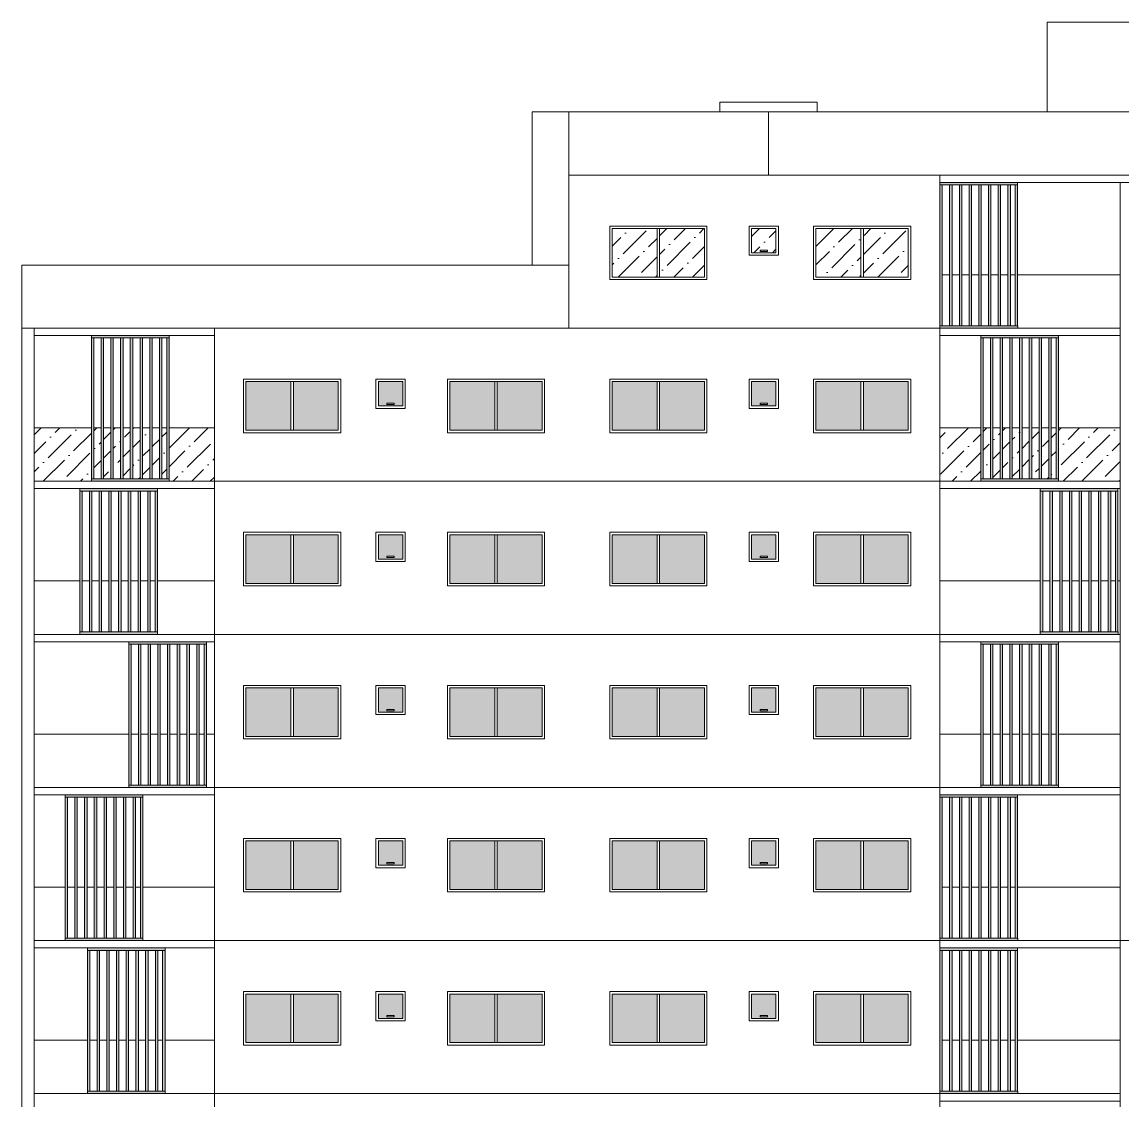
# Model space of a CAD drawing. Header units: millimetres. Extents: x 2878 to 6301, y 540 to 1980.
# Drawn here: x 2885.63 to 2908.27, y 928.07 to 950.27 of the extents above; entities that cross this region are included whole.
import ezdxf

# ---------------------------------------------------------------- set-up
doc = ezdxf.new("R2010")
doc.units = ezdxf.units.MM
doc.header["$LTSCALE"] = 4
for name, color, linetype, lineweight in [('ALVENARIA', 4, 'Continuous', 20), ('COTAS', 35, 'Continuous', 5), ('medio', 3, 'Continuous', 18)]:
    doc.layers.add(name, color=color, linetype=linetype, lineweight=lineweight)
pattern_1 = [(45, (-397.31021, -324.33678), (0.143122832, 0.524783717), [0.6746875, -0.1349375, 0, -0.1349375])]

# ---------------------------------------------------------------- blocks, each defined once
blk = doc.blocks.new('brise')
h = blk.add_hatch(color=256)
h.dxf.hatch_style = 1
h.paths.add_polyline_path([(0.05, 2.949), (0, 2.949), (0, 0.05), (0.05, 0.05)])
h.paths.add_polyline_path([(0.25, 2.949), (0.2, 2.949), (0.2, 0.05), (0.25, 0.05)])
h.paths.add_polyline_path([(0.45, 2.949), (0.4, 2.949), (0.4, 0.05), (0.45, 0.05)])
h.paths.add_polyline_path([(0.65, 2.949), (0.6, 2.949), (0.6, 0.05), (0.65, 0.05)])
h.paths.add_polyline_path([(0.85, 2.949), (0.8, 2.949), (0.8, 0.05), (0.85, 0.05)])
h.paths.add_polyline_path([(1.05, 2.949), (1, 2.949), (1, 0.05), (1.05, 0.05)])
h.paths.add_polyline_path([(1.25, 2.949), (1.2, 2.949), (1.2, 0.05), (1.25, 0.05)])
h.paths.add_polyline_path([(1.45, 2.949), (1.4, 2.949), (1.4, 0.05), (1.45, 0.05)])
h.paths.add_polyline_path([(1.6, 2.949), (1.55, 2.949), (1.55, 0.05), (1.6, 0.05)])
h.paths.add_polyline_path([(1.6, 2.999), (0, 2.999), (0, 2.949), (1.6, 2.949)])
h = blk.add_hatch(color=256)
h.dxf.hatch_style = 1
h.paths.add_polyline_path([(1.601, 0.05), (0.001, 0.05), (0.001, 0), (1.601, 0)])
at = {"layer": 'COTAS', "ltscale": 0.01}
for points in [[(0, 2.999), (0, 2.949), (1.6, 2.949), (1.6, 2.999)], [(0, 0.05), (0.05, 0.05), (0.05, 2.949), (0, 2.949)], [(0.2, 0.05), (0.25, 0.05), (0.25, 2.949), (0.2, 2.949)], [(0.4, 0.05), (0.45, 0.05), (0.45, 2.949), (0.4, 2.949)], [(0.6, 0.05), (0.65, 0.05), (0.65, 2.949), (0.6, 2.949)], [(0.8, 0.05), (0.85, 0.05), (0.85, 2.949), (0.8, 2.949)], [(1, 0.05), (1.05, 0.05), (1.05, 2.949), (1, 2.949)], [(1.2, 0.05), (1.25, 0.05), (1.25, 2.949), (1.2, 2.949)], [(1.4, 0.05), (1.45, 0.05), (1.45, 2.949), (1.4, 2.949)], [(1.55, 0.05), (1.6, 0.05), (1.6, 2.949), (1.55, 2.949)], [(1.601, 0.05), (1.601, 0), (0.001, 0), (0.001, 0.05)]]:
    blk.add_lwpolyline(points, close=True, dxfattribs=at)

msp = doc.modelspace()

# ---------------------------------------------------------------- hatches: boundary and pattern name
at = {"layer": 'COTAS'}
h = msp.add_hatch(dxfattribs=at)
h.set_pattern_fill('ANSI36', color=256, scale=0.085)
h.set_pattern_definition(pattern_1)
h.paths.add_polyline_path([(2898.699, 946.018), (2897.774, 946.018), (2897.774, 945.018), (2898.699, 945.018)])
h.paths.add_polyline_path([(2899.674, 946.018), (2898.749, 946.018), (2898.749, 945.018), (2899.674, 945.018)])
h.paths.add_polyline_path([(2901.145, 946.018), (2900.644, 946.018), (2900.644, 945.518), (2901.145, 945.518)])
h.paths.add_polyline_path([(2900.82, 945.575), (2900.969, 945.575), (2900.969, 945.548), (2900.82, 945.548)], flags=16)
h.paths.add_polyline_path([(2902.894, 946.018), (2901.969, 946.018), (2901.969, 945.018), (2902.894, 945.018)])
h.paths.add_polyline_path([(2903.869, 946.018), (2902.944, 946.018), (2902.944, 945.018), (2903.869, 945.018)])
h.paths.add_polyline_path([(2913.664, 946.018), (2912.739, 946.018), (2912.739, 945.018), (2913.664, 945.018)])
h.paths.add_polyline_path([(2914.639, 946.018), (2913.714, 946.018), (2913.714, 945.018), (2914.639, 945.018)])
h.paths.add_polyline_path([(2915.965, 946.018), (2915.464, 946.018), (2915.464, 945.518), (2915.965, 945.518)])
h.paths.add_polyline_path([(2915.789, 945.575), (2915.789, 945.548), (2915.64, 945.548), (2915.64, 945.575)], flags=16)
h.paths.add_polyline_path([(2917.859, 946.018), (2916.934, 946.018), (2916.934, 945.018), (2917.859, 945.018)])
h.paths.add_polyline_path([(2918.834, 946.018), (2917.909, 946.018), (2917.909, 945.018), (2918.834, 945.018)])
h = msp.add_hatch(dxfattribs=at)
h.set_pattern_fill('ANSI36', color=256, scale=0.085)
h.set_pattern_definition(pattern_1)
h.paths.add_polyline_path([(2892.138, 942.868), (2891.213, 942.868), (2891.213, 941.868), (2892.138, 941.868)])
h.paths.add_polyline_path([(2891.163, 942.868), (2890.238, 942.868), (2890.238, 941.868), (2891.163, 941.868)])
h.paths.add_polyline_path([(2893.464, 942.868), (2892.963, 942.868), (2892.963, 942.368), (2893.464, 942.368)])
h.paths.add_polyline_path([(2893.288, 942.425), (2893.288, 942.398), (2893.139, 942.398), (2893.139, 942.425)], flags=16)
h.paths.add_polyline_path([(2895.359, 942.868), (2894.434, 942.868), (2894.434, 941.868), (2895.359, 941.868)])
h.paths.add_polyline_path([(2896.334, 942.868), (2895.409, 942.868), (2895.409, 941.868), (2896.334, 941.868)])
h.paths.add_polyline_path([(2898.699, 942.868), (2897.774, 942.868), (2897.774, 941.868), (2898.699, 941.868)])
h.paths.add_polyline_path([(2899.674, 942.868), (2898.749, 942.868), (2898.749, 941.868), (2899.674, 941.868)])
h.paths.add_polyline_path([(2901.145, 942.868), (2900.644, 942.868), (2900.644, 942.368), (2901.145, 942.368)])
h.paths.add_polyline_path([(2900.969, 942.425), (2900.969, 942.398), (2900.82, 942.398), (2900.82, 942.425)], flags=16)
h.paths.add_polyline_path([(2902.894, 942.868), (2901.969, 942.868), (2901.969, 941.868), (2902.894, 941.868)])
h.paths.add_polyline_path([(2903.869, 942.868), (2902.944, 942.868), (2902.944, 941.868), (2903.869, 941.868)])
h.paths.add_polyline_path([(2913.664, 942.868), (2912.739, 942.868), (2912.739, 941.868), (2913.664, 941.868)])
h.paths.add_polyline_path([(2914.639, 942.868), (2913.714, 942.868), (2913.714, 941.868), (2914.639, 941.868)])
h.paths.add_polyline_path([(2915.965, 942.868), (2915.464, 942.868), (2915.464, 942.368), (2915.965, 942.368)])
h.paths.add_polyline_path([(2915.789, 942.425), (2915.789, 942.398), (2915.64, 942.398), (2915.64, 942.425)], flags=16)
h.paths.add_polyline_path([(2917.859, 942.868), (2916.934, 942.868), (2916.934, 941.868), (2917.859, 941.868)])
h.paths.add_polyline_path([(2918.834, 942.868), (2917.909, 942.868), (2917.909, 941.868), (2918.834, 941.868)])
h.paths.add_polyline_path([(2921.2, 942.868), (2920.275, 942.868), (2920.275, 941.868), (2921.2, 941.868)])
h.paths.add_polyline_path([(2922.175, 942.868), (2921.25, 942.868), (2921.25, 941.868), (2922.175, 941.868)])
h.paths.add_polyline_path([(2923.645, 942.868), (2923.145, 942.868), (2923.145, 942.368), (2923.645, 942.368)])
h.paths.add_polyline_path([(2923.32, 942.425), (2923.47, 942.425), (2923.47, 942.398), (2923.32, 942.398)], flags=16)
h.paths.add_polyline_path([(2925.395, 942.868), (2924.47, 942.868), (2924.47, 941.868), (2925.395, 941.868)])
h.paths.add_polyline_path([(2926.37, 942.868), (2925.445, 942.868), (2925.445, 941.868), (2926.37, 941.868)])
h = msp.add_hatch(dxfattribs=at)
h.set_pattern_fill('ANSI36', color=256, scale=0.085)
h.set_pattern_definition(pattern_1)
h.paths.add_polyline_path([(2887.057, 941.918), (2885.878, 941.918), (2885.878, 940.818), (2887.057, 940.818)])
h.paths.add_polyline_path([(2887.257, 941.918), (2887.107, 941.918), (2887.107, 940.868), (2887.257, 940.868)])
h.paths.add_polyline_path([(2887.457, 941.918), (2887.307, 941.918), (2887.307, 940.868), (2887.457, 940.868)])
h.paths.add_polyline_path([(2887.657, 941.918), (2887.507, 941.918), (2887.507, 940.868), (2887.657, 940.868)])
h.paths.add_polyline_path([(2887.857, 941.918), (2887.707, 941.918), (2887.707, 940.868), (2887.857, 940.868)])
h.paths.add_polyline_path([(2888.057, 941.918), (2887.907, 941.918), (2887.907, 940.868), (2888.057, 940.868)])
h.paths.add_polyline_path([(2888.257, 941.918), (2888.107, 941.918), (2888.107, 940.868), (2888.257, 940.868)])
h.paths.add_polyline_path([(2888.457, 941.918), (2888.307, 941.918), (2888.307, 940.868), (2888.457, 940.868)])
h.paths.add_polyline_path([(2888.607, 941.918), (2888.507, 941.918), (2888.507, 940.868), (2888.607, 940.868)])
h.paths.add_polyline_path([(2889.588, 941.918), (2888.657, 941.918), (2888.657, 940.868), (2888.658, 940.868), (2888.658, 940.818), (2889.588, 940.818)])
h = msp.add_hatch(dxfattribs=at)
h.set_pattern_fill('ANSI36', color=256, scale=0.085)
h.set_pattern_definition(pattern_1)
h.paths.add_polyline_path([(2905.359, 941.918), (2904.519, 941.918), (2904.519, 940.818), (2905.359, 940.818)])
h.paths.add_polyline_path([(2905.559, 941.918), (2905.409, 941.918), (2905.409, 940.868), (2905.559, 940.868)])
h.paths.add_polyline_path([(2905.759, 941.918), (2905.609, 941.918), (2905.609, 940.868), (2905.759, 940.868)])
h.paths.add_polyline_path([(2905.959, 941.918), (2905.809, 941.918), (2905.809, 940.868), (2905.959, 940.868)])
h.paths.add_polyline_path([(2906.159, 941.918), (2906.009, 941.918), (2906.009, 940.868), (2906.159, 940.868)])
h.paths.add_polyline_path([(2906.359, 941.918), (2906.209, 941.918), (2906.209, 940.868), (2906.359, 940.868)])
h.paths.add_polyline_path([(2906.559, 941.918), (2906.409, 941.918), (2906.409, 940.868), (2906.559, 940.868)])
h.paths.add_polyline_path([(2906.759, 941.918), (2906.609, 941.918), (2906.609, 940.868), (2906.759, 940.868)])
h.paths.add_polyline_path([(2906.909, 941.918), (2906.809, 941.918), (2906.809, 940.868), (2906.909, 940.868)])
h.paths.add_polyline_path([(2908.229, 941.918), (2906.959, 941.918), (2906.959, 940.868), (2906.96, 940.868), (2906.96, 940.818), (2908.229, 940.818)])
h.paths.add_polyline_path([(2910.322, 940.868), (2910.322, 940.818), (2908.722, 940.818), (2908.722, 940.868)], flags=17)
h = msp.add_hatch(dxfattribs=at)
h.set_pattern_fill('ANSI36', color=256, scale=0.085)
h.set_pattern_definition(pattern_1)
h.paths.add_polyline_path([(2891.163, 939.718), (2890.238, 939.718), (2890.238, 938.718), (2891.163, 938.718)])
h.paths.add_polyline_path([(2892.138, 939.718), (2891.213, 939.718), (2891.213, 938.718), (2892.138, 938.718)])
h.paths.add_polyline_path([(2893.464, 939.718), (2892.963, 939.718), (2892.963, 939.218), (2893.464, 939.218)])
h.paths.add_polyline_path([(2893.288, 939.275), (2893.288, 939.248), (2893.139, 939.248), (2893.139, 939.275)], flags=16)
h.paths.add_polyline_path([(2895.359, 939.718), (2894.434, 939.718), (2894.434, 938.718), (2895.359, 938.718)])
h.paths.add_polyline_path([(2896.334, 939.718), (2895.409, 939.718), (2895.409, 938.718), (2896.334, 938.718)])
h.paths.add_polyline_path([(2898.699, 939.718), (2897.774, 939.718), (2897.774, 938.718), (2898.699, 938.718)])
h.paths.add_polyline_path([(2899.674, 939.718), (2898.749, 939.718), (2898.749, 938.718), (2899.674, 938.718)])
h.paths.add_polyline_path([(2901.145, 939.718), (2900.644, 939.718), (2900.644, 939.218), (2901.145, 939.218)])
h.paths.add_polyline_path([(2900.969, 939.275), (2900.969, 939.248), (2900.82, 939.248), (2900.82, 939.275)], flags=16)
h.paths.add_polyline_path([(2902.894, 939.718), (2901.969, 939.718), (2901.969, 938.718), (2902.894, 938.718)])
h.paths.add_polyline_path([(2903.869, 939.718), (2902.944, 939.718), (2902.944, 938.718), (2903.869, 938.718)])
h.paths.add_polyline_path([(2913.664, 939.718), (2912.739, 939.718), (2912.739, 938.718), (2913.664, 938.718)])
h.paths.add_polyline_path([(2914.639, 939.718), (2913.714, 939.718), (2913.714, 938.718), (2914.639, 938.718)])
h.paths.add_polyline_path([(2915.965, 939.718), (2915.464, 939.718), (2915.464, 939.218), (2915.965, 939.218)])
h.paths.add_polyline_path([(2915.789, 939.275), (2915.789, 939.248), (2915.64, 939.248), (2915.64, 939.275)], flags=16)
h.paths.add_polyline_path([(2917.859, 939.718), (2916.934, 939.718), (2916.934, 938.718), (2917.859, 938.718)])
h.paths.add_polyline_path([(2918.834, 939.718), (2917.909, 939.718), (2917.909, 938.718), (2918.834, 938.718)])
h.paths.add_polyline_path([(2921.2, 939.718), (2920.275, 939.718), (2920.275, 938.718), (2921.2, 938.718)])
h.paths.add_polyline_path([(2922.175, 939.718), (2921.25, 939.718), (2921.25, 938.718), (2922.175, 938.718)])
h.paths.add_polyline_path([(2923.645, 939.718), (2923.145, 939.718), (2923.145, 939.218), (2923.645, 939.218)])
h.paths.add_polyline_path([(2923.47, 939.275), (2923.47, 939.248), (2923.32, 939.248), (2923.32, 939.275)], flags=16)
h.paths.add_polyline_path([(2925.395, 939.718), (2924.47, 939.718), (2924.47, 938.718), (2925.395, 938.718)])
h.paths.add_polyline_path([(2926.37, 939.718), (2925.445, 939.718), (2925.445, 938.718), (2926.37, 938.718)])
h = msp.add_hatch(dxfattribs=at)
h.set_pattern_fill('ANSI36', color=256, scale=0.085)
h.set_pattern_definition([(45, (-397.31021, -327.48678), (0.143122832, 0.524783717), [0.6746875, -0.1349375, 0, -0.1349375])])
h.paths.add_polyline_path([(2891.163, 936.568), (2890.238, 936.568), (2890.238, 935.568), (2891.163, 935.568)])
h.paths.add_polyline_path([(2892.138, 936.568), (2891.213, 936.568), (2891.213, 935.568), (2892.138, 935.568)])
h.paths.add_polyline_path([(2893.464, 936.568), (2892.963, 936.568), (2892.963, 936.068), (2893.464, 936.068)])
h.paths.add_polyline_path([(2893.288, 936.125), (2893.288, 936.098), (2893.139, 936.098), (2893.139, 936.125)], flags=16)
h.paths.add_polyline_path([(2895.359, 936.568), (2894.434, 936.568), (2894.434, 935.568), (2895.359, 935.568)])
h.paths.add_polyline_path([(2896.334, 936.568), (2895.409, 936.568), (2895.409, 935.568), (2896.334, 935.568)])
h.paths.add_polyline_path([(2898.699, 936.568), (2897.774, 936.568), (2897.774, 935.568), (2898.699, 935.568)])
h.paths.add_polyline_path([(2899.674, 936.568), (2898.749, 936.568), (2898.749, 935.568), (2899.674, 935.568)])
h.paths.add_polyline_path([(2901.145, 936.568), (2900.644, 936.568), (2900.644, 936.068), (2901.145, 936.068)])
h.paths.add_polyline_path([(2900.969, 936.125), (2900.969, 936.098), (2900.82, 936.098), (2900.82, 936.125)], flags=16)
h.paths.add_polyline_path([(2902.894, 936.568), (2901.969, 936.568), (2901.969, 935.568), (2902.894, 935.568)])
h.paths.add_polyline_path([(2903.869, 936.568), (2902.944, 936.568), (2902.944, 935.568), (2903.869, 935.568)])
h.paths.add_polyline_path([(2913.664, 936.568), (2912.739, 936.568), (2912.739, 935.568), (2913.664, 935.568)])
h.paths.add_polyline_path([(2914.639, 936.568), (2913.714, 936.568), (2913.714, 935.568), (2914.639, 935.568)])
h.paths.add_polyline_path([(2915.965, 936.568), (2915.464, 936.568), (2915.464, 936.068), (2915.965, 936.068)])
h.paths.add_polyline_path([(2915.789, 936.125), (2915.789, 936.098), (2915.64, 936.098), (2915.64, 936.125)], flags=16)
h.paths.add_polyline_path([(2917.859, 936.568), (2916.934, 936.568), (2916.934, 935.568), (2917.859, 935.568)])
h.paths.add_polyline_path([(2918.834, 936.568), (2917.909, 936.568), (2917.909, 935.568), (2918.834, 935.568)])
h.paths.add_polyline_path([(2921.2, 936.568), (2920.275, 936.568), (2920.275, 935.568), (2921.2, 935.568)])
h.paths.add_polyline_path([(2922.175, 936.568), (2921.25, 936.568), (2921.25, 935.568), (2922.175, 935.568)])
h.paths.add_polyline_path([(2923.645, 936.568), (2923.145, 936.568), (2923.145, 936.068), (2923.645, 936.068)])
h.paths.add_polyline_path([(2923.47, 936.125), (2923.47, 936.098), (2923.32, 936.098), (2923.32, 936.125)], flags=16)
h.paths.add_polyline_path([(2925.395, 936.568), (2924.47, 936.568), (2924.47, 935.568), (2925.395, 935.568)])
h.paths.add_polyline_path([(2926.37, 936.568), (2925.445, 936.568), (2925.445, 935.568), (2926.37, 935.568)])
h = msp.add_hatch(dxfattribs=at)
h.set_pattern_fill('ANSI36', color=256, scale=0.085)
h.set_pattern_definition([(45, (-397.31021, -330.63678), (0.143122832, 0.524783717), [0.6746875, -0.1349375, 0, -0.1349375])])
h.paths.add_polyline_path([(2891.163, 933.418), (2890.238, 933.418), (2890.238, 932.418), (2891.163, 932.418)])
h.paths.add_polyline_path([(2892.138, 933.418), (2891.213, 933.418), (2891.213, 932.418), (2892.138, 932.418)])
h.paths.add_polyline_path([(2893.464, 933.418), (2892.963, 933.418), (2892.963, 932.918), (2893.464, 932.918)])
h.paths.add_polyline_path([(2893.288, 932.975), (2893.288, 932.948), (2893.139, 932.948), (2893.139, 932.975)], flags=16)
h.paths.add_polyline_path([(2895.359, 933.418), (2894.434, 933.418), (2894.434, 932.418), (2895.359, 932.418)])
h.paths.add_polyline_path([(2896.334, 933.418), (2895.409, 933.418), (2895.409, 932.418), (2896.334, 932.418)])
h.paths.add_polyline_path([(2898.699, 933.418), (2897.774, 933.418), (2897.774, 932.418), (2898.699, 932.418)])
h.paths.add_polyline_path([(2899.674, 933.418), (2898.749, 933.418), (2898.749, 932.418), (2899.674, 932.418)])
h.paths.add_polyline_path([(2901.145, 933.418), (2900.644, 933.418), (2900.644, 932.918), (2901.145, 932.918)])
h.paths.add_polyline_path([(2900.969, 932.975), (2900.969, 932.948), (2900.82, 932.948), (2900.82, 932.975)], flags=16)
h.paths.add_polyline_path([(2902.894, 933.418), (2901.969, 933.418), (2901.969, 932.418), (2902.894, 932.418)])
h.paths.add_polyline_path([(2903.869, 933.418), (2902.944, 933.418), (2902.944, 932.418), (2903.869, 932.418)])
h.paths.add_polyline_path([(2913.664, 933.418), (2912.739, 933.418), (2912.739, 932.418), (2913.664, 932.418)])
h.paths.add_polyline_path([(2914.639, 933.418), (2913.714, 933.418), (2913.714, 932.418), (2914.639, 932.418)])
h.paths.add_polyline_path([(2915.965, 933.418), (2915.464, 933.418), (2915.464, 932.918), (2915.965, 932.918)])
h.paths.add_polyline_path([(2915.789, 932.975), (2915.789, 932.948), (2915.64, 932.948), (2915.64, 932.975)], flags=16)
h.paths.add_polyline_path([(2917.859, 933.418), (2916.934, 933.418), (2916.934, 932.418), (2917.859, 932.418)])
h.paths.add_polyline_path([(2918.834, 933.418), (2917.909, 933.418), (2917.909, 932.418), (2918.834, 932.418)])
h.paths.add_polyline_path([(2921.2, 933.418), (2920.275, 933.418), (2920.275, 932.418), (2921.2, 932.418)])
h.paths.add_polyline_path([(2922.175, 933.418), (2921.25, 933.418), (2921.25, 932.418), (2922.175, 932.418)])
h.paths.add_polyline_path([(2923.645, 933.418), (2923.145, 933.418), (2923.145, 932.918), (2923.645, 932.918)])
h.paths.add_polyline_path([(2923.47, 932.975), (2923.47, 932.948), (2923.32, 932.948), (2923.32, 932.975)], flags=16)
h.paths.add_polyline_path([(2925.395, 933.418), (2924.47, 933.418), (2924.47, 932.418), (2925.395, 932.418)])
h.paths.add_polyline_path([(2926.37, 933.418), (2925.445, 933.418), (2925.445, 932.418), (2926.37, 932.418)])
h = msp.add_hatch(dxfattribs=at)
h.set_pattern_fill('ANSI36', color=256, scale=0.085)
h.set_pattern_definition([(45, (-397.31023, -333.78678), (0.143122832, 0.524783717), [0.6746875, -0.1349375, 0, -0.1349375])])
h.paths.add_polyline_path([(2891.163, 930.268), (2890.238, 930.268), (2890.238, 929.268), (2891.163, 929.268)])
h.paths.add_polyline_path([(2892.138, 930.268), (2891.213, 930.268), (2891.213, 929.268), (2892.138, 929.268)])
h.paths.add_polyline_path([(2893.464, 930.268), (2892.963, 930.268), (2892.963, 929.768), (2893.464, 929.768)])
h.paths.add_polyline_path([(2893.288, 929.825), (2893.288, 929.798), (2893.139, 929.798), (2893.139, 929.825)], flags=16)
h.paths.add_polyline_path([(2895.359, 930.268), (2894.434, 930.268), (2894.434, 929.268), (2895.359, 929.268)])
h.paths.add_polyline_path([(2896.334, 930.268), (2895.409, 930.268), (2895.409, 929.268), (2896.334, 929.268)])
h.paths.add_polyline_path([(2898.699, 930.268), (2897.774, 930.268), (2897.774, 929.268), (2898.699, 929.268)])
h.paths.add_polyline_path([(2899.674, 930.268), (2898.749, 930.268), (2898.749, 929.268), (2899.674, 929.268)])
h.paths.add_polyline_path([(2901.145, 930.268), (2900.644, 930.268), (2900.644, 929.768), (2901.145, 929.768)])
h.paths.add_polyline_path([(2900.969, 929.825), (2900.969, 929.798), (2900.82, 929.798), (2900.82, 929.825)], flags=16)
h.paths.add_polyline_path([(2902.894, 930.268), (2901.969, 930.268), (2901.969, 929.268), (2902.894, 929.268)])
h.paths.add_polyline_path([(2903.869, 930.268), (2902.944, 930.268), (2902.944, 929.268), (2903.869, 929.268)])
h.paths.add_polyline_path([(2913.664, 930.268), (2912.739, 930.268), (2912.739, 929.268), (2913.664, 929.268)])
h.paths.add_polyline_path([(2914.639, 930.268), (2913.714, 930.268), (2913.714, 929.268), (2914.639, 929.268)])
h.paths.add_polyline_path([(2915.965, 930.268), (2915.464, 930.268), (2915.464, 929.768), (2915.965, 929.768)])
h.paths.add_polyline_path([(2915.789, 929.825), (2915.789, 929.798), (2915.64, 929.798), (2915.64, 929.825)], flags=16)
h.paths.add_polyline_path([(2917.859, 930.268), (2916.934, 930.268), (2916.934, 929.268), (2917.859, 929.268)])
h.paths.add_polyline_path([(2918.834, 930.268), (2917.909, 930.268), (2917.909, 929.268), (2918.834, 929.268)])
h.paths.add_polyline_path([(2921.2, 930.268), (2920.275, 930.268), (2920.275, 929.268), (2921.2, 929.268)])
h.paths.add_polyline_path([(2922.175, 930.268), (2921.25, 930.268), (2921.25, 929.268), (2922.175, 929.268)])
h.paths.add_polyline_path([(2923.645, 930.268), (2923.145, 930.268), (2923.145, 929.768), (2923.645, 929.768)])
h.paths.add_polyline_path([(2923.47, 929.825), (2923.47, 929.798), (2923.32, 929.798), (2923.32, 929.825)], flags=16)
h.paths.add_polyline_path([(2925.395, 930.268), (2924.47, 930.268), (2924.47, 929.268), (2925.395, 929.268)])
h.paths.add_polyline_path([(2926.37, 930.268), (2925.445, 930.268), (2925.445, 929.268), (2926.37, 929.268)])

# ---------------------------------------------------------------- linework, layer by layer
at = {"layer": 'ALVENARIA'}
for p, q in [((2906.729, 950.268), (2906.729, 948.418)), ((2906.729, 950.268), (2909.88, 950.268)), ((2899.992, 948.618), (2899.992, 948.418)), ((2899.992, 948.618), (2901.992, 948.618)), ((2901.992, 948.618), (2901.992, 948.418)), ((2896.129, 948.418), (2896.129, 947.118)), ((2899.992, 948.418), (2896.129, 948.418)), ((2896.88, 948.418), (2896.88, 947.118)), ((2906.729, 948.418), (2899.992, 948.418)), ((2914.618, 948.418), (2906.729, 948.418))]:
    msp.add_line(p, q, dxfattribs=at)
at = {"layer": 'ALVENARIA', "color": 5}
for p, q in [((2896.879, 947.118), (2896.879, 943.968)), ((2896.879, 947.118), (2919.854, 947.118)), ((2904.519, 947.118), (2904.519, 943.968)), ((2912.089, 946.967), (2904.519, 946.967)), ((2908.229, 946.967), (2908.229, 943.968)), ((2897.724, 946.068), (2897.724, 944.968)), ((2897.724, 946.068), (2899.724, 946.068)), ((2899.724, 946.068), (2899.724, 944.968)), ((2900.594, 946.068), (2900.594, 945.468)), ((2900.594, 946.068), (2901.195, 946.068)), ((2901.195, 946.068), (2901.195, 945.468)), ((2901.919, 946.068), (2901.919, 944.968)), ((2901.919, 946.068), (2903.919, 946.068)), ((2903.919, 946.068), (2903.919, 944.968)), ((2900.594, 945.468), (2901.195, 945.468)), ((2885.628, 945.268), (2885.628, 940.818)), ((2885.628, 945.268), (2896.879, 945.268)), ((2897.724, 944.968), (2899.724, 944.968)), ((2901.919, 944.968), (2903.919, 944.968)), ((2904.519, 945.068), (2904.519, 945.068)), ((2904.719, 945.068), (2904.569, 945.068)), ((2904.919, 945.068), (2904.769, 945.068)), ((2905.119, 945.068), (2904.969, 945.068)), ((2905.319, 945.068), (2905.169, 945.068)), ((2905.519, 945.068), (2905.369, 945.068)), ((2905.719, 945.068), (2905.569, 945.068)), ((2905.919, 945.068), (2905.769, 945.068)), ((2906.069, 945.068), (2905.969, 945.068)), ((2908.229, 945.068), (2906.119, 945.068)), ((2885.628, 943.968), (2908.229, 943.968)), ((2885.878, 943.968), (2885.878, 940.818)), ((2889.588, 943.817), (2885.878, 943.817)), ((2889.588, 943.968), (2889.588, 940.818)), ((2904.519, 943.968), (2904.519, 940.818)), ((2908.229, 943.817), (2904.519, 943.817)), ((2908.229, 943.968), (2908.229, 940.818)), ((2890.188, 942.918), (2890.188, 941.818)), ((2890.188, 942.918), (2892.188, 942.918)), ((2892.188, 942.918), (2892.188, 941.818)), ((2892.913, 942.918), (2892.913, 942.318)), ((2892.913, 942.918), (2893.514, 942.918)), ((2893.514, 942.918), (2893.514, 942.318)), ((2894.384, 942.918), (2894.384, 941.818)), ((2894.384, 942.918), (2896.384, 942.918)), ((2896.384, 942.918), (2896.384, 941.818)), ((2897.724, 942.918), (2897.724, 941.818)), ((2897.724, 942.918), (2899.724, 942.918)), ((2899.724, 942.918), (2899.724, 941.818)), ((2900.594, 942.918), (2900.594, 942.318)), ((2900.594, 942.918), (2901.195, 942.918)), ((2901.195, 942.918), (2901.195, 942.318)), ((2901.919, 942.918), (2901.919, 941.818)), ((2901.919, 942.918), (2903.919, 942.918)), ((2903.919, 942.918), (2903.919, 941.818)), ((2892.913, 942.318), (2893.514, 942.318)), ((2900.594, 942.318), (2901.195, 942.318)), ((2885.878, 941.918), (2887.057, 941.918)), ((2887.107, 941.918), (2887.257, 941.918)), ((2887.307, 941.918), (2887.457, 941.918)), ((2887.507, 941.918), (2887.657, 941.918)), ((2887.707, 941.918), (2887.857, 941.918)), ((2887.907, 941.918), (2888.057, 941.918)), ((2888.107, 941.918), (2888.257, 941.918)), ((2888.307, 941.918), (2888.457, 941.918)), ((2888.507, 941.918), (2888.607, 941.918)), ((2888.657, 941.918), (2889.588, 941.918)), ((2890.188, 941.818), (2892.188, 941.818)), ((2894.384, 941.818), (2896.384, 941.818)), ((2897.724, 941.818), (2899.724, 941.818)), ((2901.919, 941.818), (2903.919, 941.818)), ((2905.359, 941.918), (2904.519, 941.918)), ((2905.559, 941.918), (2905.409, 941.918)), ((2905.759, 941.918), (2905.609, 941.918)), ((2905.959, 941.918), (2905.809, 941.918)), ((2906.159, 941.918), (2906.009, 941.918)), ((2906.359, 941.918), (2906.209, 941.918)), ((2906.559, 941.918), (2906.409, 941.918)), ((2906.759, 941.918), (2906.609, 941.918)), ((2906.909, 941.918), (2906.809, 941.918)), ((2908.229, 941.918), (2906.959, 941.918)), ((2885.628, 940.818), (2885.628, 937.668)), ((2885.878, 940.818), (2908.229, 940.818)), ((2885.878, 940.818), (2885.878, 937.668)), ((2889.588, 940.667), (2885.878, 940.667)), ((2889.588, 940.818), (2889.588, 937.668)), ((2904.519, 940.818), (2904.519, 937.668)), ((2908.229, 940.667), (2904.519, 940.667)), ((2908.229, 940.818), (2908.229, 937.668)), ((2890.188, 939.768), (2890.188, 938.668)), ((2890.188, 939.768), (2892.188, 939.768)), ((2892.188, 939.768), (2892.188, 938.668)), ((2892.913, 939.768), (2892.913, 939.168)), ((2892.913, 939.768), (2893.514, 939.768)), ((2893.514, 939.768), (2893.514, 939.168)), ((2894.384, 939.768), (2894.384, 938.668)), ((2894.384, 939.768), (2896.384, 939.768)), ((2896.384, 939.768), (2896.384, 938.668)), ((2897.724, 939.768), (2897.724, 938.668)), ((2897.724, 939.768), (2899.724, 939.768)), ((2899.724, 939.768), (2899.724, 938.668)), ((2900.594, 939.768), (2900.594, 939.168)), ((2900.594, 939.768), (2901.195, 939.768)), ((2901.195, 939.768), (2901.195, 939.168)), ((2901.919, 939.768), (2901.919, 938.668)), ((2901.919, 939.768), (2903.919, 939.768)), ((2903.919, 939.768), (2903.919, 938.668)), ((2892.913, 939.168), (2893.514, 939.168)), ((2900.594, 939.168), (2901.195, 939.168)), ((2885.878, 938.768), (2886.816, 938.768)), ((2886.866, 938.768), (2887.016, 938.768)), ((2887.066, 938.768), (2887.216, 938.768)), ((2887.266, 938.768), (2887.416, 938.768)), ((2887.466, 938.768), (2887.616, 938.768)), ((2887.666, 938.768), (2887.816, 938.768)), ((2887.866, 938.768), (2888.016, 938.768)), ((2888.066, 938.768), (2888.216, 938.768)), ((2888.266, 938.768), (2888.366, 938.768)), ((2888.416, 938.768), (2889.588, 938.768)), ((2890.188, 938.668), (2892.188, 938.668)), ((2894.384, 938.668), (2896.384, 938.668)), ((2897.724, 938.668), (2899.724, 938.668)), ((2901.919, 938.668), (2903.919, 938.668)), ((2906.584, 938.768), (2904.519, 938.768)), ((2906.784, 938.768), (2906.634, 938.768)), ((2906.984, 938.768), (2906.834, 938.768)), ((2907.184, 938.768), (2907.034, 938.768)), ((2907.384, 938.768), (2907.234, 938.768)), ((2907.584, 938.768), (2907.434, 938.768)), ((2907.784, 938.768), (2907.634, 938.768)), ((2907.984, 938.768), (2907.834, 938.768)), ((2908.134, 938.768), (2908.034, 938.768)), ((2908.229, 938.768), (2908.184, 938.768)), ((2885.628, 937.668), (2885.628, 934.518)), ((2885.878, 937.668), (2908.229, 937.668)), ((2885.878, 937.668), (2885.878, 934.518)), ((2889.588, 937.517), (2885.878, 937.517)), ((2889.588, 937.668), (2889.588, 934.518)), ((2904.519, 937.668), (2904.519, 934.518)), ((2908.229, 937.517), (2904.519, 937.517)), ((2908.229, 937.668), (2908.229, 934.518)), ((2890.188, 936.618), (2890.188, 935.518)), ((2890.188, 936.618), (2892.188, 936.618)), ((2892.188, 936.618), (2892.188, 935.518)), ((2892.913, 936.618), (2892.913, 936.018)), ((2892.913, 936.618), (2893.514, 936.618)), ((2893.514, 936.618), (2893.514, 936.018)), ((2894.384, 936.618), (2894.384, 935.518)), ((2894.384, 936.618), (2896.384, 936.618)), ((2896.384, 936.618), (2896.384, 935.518)), ((2897.724, 936.618), (2897.724, 935.518)), ((2897.724, 936.618), (2899.724, 936.618)), ((2899.724, 936.618), (2899.724, 935.518)), ((2900.594, 936.618), (2900.594, 936.018)), ((2900.594, 936.618), (2901.195, 936.618)), ((2901.195, 936.618), (2901.195, 936.018)), ((2901.919, 936.618), (2901.919, 935.518)), ((2901.919, 936.618), (2903.919, 936.618)), ((2903.919, 936.618), (2903.919, 935.518)), ((2892.913, 936.018), (2893.514, 936.018)), ((2900.594, 936.018), (2901.195, 936.018)), ((2885.878, 935.618), (2887.824, 935.618)), ((2887.874, 935.618), (2888.024, 935.618)), ((2888.074, 935.618), (2888.224, 935.618)), ((2888.274, 935.618), (2888.424, 935.618)), ((2888.474, 935.618), (2888.624, 935.618)), ((2888.674, 935.618), (2888.824, 935.618)), ((2888.874, 935.618), (2889.024, 935.618)), ((2889.074, 935.618), (2889.224, 935.618)), ((2889.274, 935.618), (2889.374, 935.618)), ((2889.424, 935.618), (2889.588, 935.618)), ((2890.188, 935.518), (2892.188, 935.518)), ((2894.384, 935.518), (2896.384, 935.518)), ((2897.724, 935.518), (2899.724, 935.518)), ((2901.919, 935.518), (2903.919, 935.518)), ((2905.359, 935.618), (2904.519, 935.618)), ((2905.559, 935.618), (2905.409, 935.618)), ((2905.759, 935.618), (2905.609, 935.618)), ((2905.959, 935.618), (2905.809, 935.618)), ((2906.159, 935.618), (2906.009, 935.618)), ((2906.359, 935.618), (2906.209, 935.618)), ((2906.559, 935.618), (2906.409, 935.618)), ((2906.759, 935.618), (2906.609, 935.618)), ((2906.909, 935.618), (2906.809, 935.618)), ((2908.229, 935.618), (2906.959, 935.618)), ((2885.628, 934.518), (2885.628, 931.368)), ((2885.878, 934.518), (2908.229, 934.518)), ((2885.878, 934.518), (2885.878, 931.368)), ((2889.588, 934.518), (2889.588, 931.368)), ((2904.519, 934.518), (2904.519, 931.368)), ((2908.229, 934.518), (2908.229, 931.368)), ((2889.588, 934.367), (2885.878, 934.367)), ((2908.229, 934.367), (2904.519, 934.367)), ((2890.188, 933.468), (2890.188, 932.368)), ((2890.188, 933.468), (2892.188, 933.468)), ((2892.188, 933.468), (2892.188, 932.368)), ((2892.913, 933.468), (2892.913, 932.868)), ((2892.913, 933.468), (2893.514, 933.468)), ((2893.514, 933.468), (2893.514, 932.868)), ((2894.384, 933.468), (2894.384, 932.368)), ((2894.384, 933.468), (2896.384, 933.468)), ((2896.384, 933.468), (2896.384, 932.368)), ((2897.724, 933.468), (2897.724, 932.368)), ((2897.724, 933.468), (2899.724, 933.468)), ((2899.724, 933.468), (2899.724, 932.368)), ((2900.594, 933.468), (2900.594, 932.868)), ((2900.594, 933.468), (2901.195, 933.468)), ((2901.195, 933.468), (2901.195, 932.868)), ((2901.919, 933.468), (2901.919, 932.368)), ((2901.919, 933.468), (2903.919, 933.468)), ((2903.919, 933.468), (2903.919, 932.368)), ((2892.913, 932.868), (2893.514, 932.868)), ((2900.594, 932.868), (2901.195, 932.868)), ((2885.878, 932.468), (2886.517, 932.468)), ((2886.567, 932.468), (2886.717, 932.468)), ((2886.767, 932.468), (2886.917, 932.468)), ((2886.967, 932.468), (2887.117, 932.468)), ((2887.167, 932.468), (2887.317, 932.468)), ((2887.367, 932.468), (2887.517, 932.468)), ((2887.567, 932.468), (2887.717, 932.468)), ((2887.767, 932.468), (2887.917, 932.468)), ((2887.967, 932.468), (2888.067, 932.468)), ((2888.117, 932.468), (2889.588, 932.468)), ((2890.188, 932.368), (2892.188, 932.368)), ((2894.384, 932.368), (2896.384, 932.368)), ((2897.724, 932.368), (2899.724, 932.368)), ((2901.919, 932.368), (2903.919, 932.368)), ((2904.519, 932.468), (2904.519, 932.468)), ((2904.719, 932.468), (2904.569, 932.468)), ((2904.919, 932.468), (2904.769, 932.468)), ((2905.119, 932.468), (2904.969, 932.468)), ((2905.319, 932.468), (2905.169, 932.468)), ((2905.519, 932.468), (2905.369, 932.468)), ((2905.719, 932.468), (2905.569, 932.468)), ((2905.919, 932.468), (2905.769, 932.468)), ((2906.069, 932.468), (2905.969, 932.468)), ((2908.229, 932.468), (2906.119, 932.468)), ((2885.628, 931.368), (2885.628, 928.218)), ((2885.878, 931.368), (2930.98, 931.368)), ((2885.878, 931.368), (2885.878, 928.218)), ((2889.588, 931.368), (2889.588, 928.218)), ((2904.519, 931.368), (2904.519, 928.218)), ((2908.229, 931.368), (2908.229, 928.218)), ((2889.588, 931.217), (2885.878, 931.217)), ((2908.229, 931.217), (2904.519, 931.217)), ((2890.188, 930.318), (2890.188, 929.218)), ((2890.188, 930.318), (2892.188, 930.318)), ((2892.188, 930.318), (2892.188, 929.218)), ((2892.913, 930.318), (2892.913, 929.718)), ((2892.913, 930.318), (2893.514, 930.318)), ((2893.514, 930.318), (2893.514, 929.718)), ((2894.384, 930.318), (2894.384, 929.218)), ((2894.384, 930.318), (2896.384, 930.318)), ((2896.384, 930.318), (2896.384, 929.218)), ((2897.724, 930.318), (2897.724, 929.218)), ((2897.724, 930.318), (2899.724, 930.318)), ((2899.724, 930.318), (2899.724, 929.218)), ((2900.594, 930.318), (2900.594, 929.718)), ((2900.594, 930.318), (2901.195, 930.318)), ((2901.195, 930.318), (2901.195, 929.718)), ((2901.919, 930.318), (2901.919, 929.218)), ((2901.919, 930.318), (2903.919, 930.318)), ((2903.919, 930.318), (2903.919, 929.218)), ((2892.913, 929.718), (2893.514, 929.718)), ((2900.594, 929.718), (2901.195, 929.718)), ((2885.878, 929.318), (2886.973, 929.318)), ((2887.023, 929.318), (2887.173, 929.318)), ((2887.223, 929.318), (2887.373, 929.318)), ((2887.423, 929.318), (2887.573, 929.318)), ((2887.623, 929.318), (2887.773, 929.318)), ((2887.823, 929.318), (2887.973, 929.318)), ((2888.023, 929.318), (2888.173, 929.318)), ((2888.223, 929.318), (2888.373, 929.318)), ((2888.423, 929.318), (2888.523, 929.318)), ((2888.573, 929.318), (2889.588, 929.318)), ((2904.519, 929.318), (2904.519, 929.318)), ((2904.719, 929.318), (2904.569, 929.318)), ((2904.919, 929.318), (2904.769, 929.318)), ((2905.119, 929.318), (2904.969, 929.318)), ((2905.319, 929.318), (2905.169, 929.318)), ((2905.519, 929.318), (2905.369, 929.318)), ((2905.719, 929.318), (2905.569, 929.318)), ((2905.919, 929.318), (2905.769, 929.318)), ((2906.069, 929.318), (2905.969, 929.318)), ((2908.229, 929.318), (2906.119, 929.318)), ((2890.188, 929.218), (2892.188, 929.218)), ((2894.384, 929.218), (2896.384, 929.218)), ((2897.724, 929.218), (2899.724, 929.218)), ((2901.919, 929.218), (2903.919, 929.218)), ((2885.628, 928.218), (2885.628, 925.068)), ((2885.878, 928.218), (2908.229, 928.218)), ((2885.878, 928.218), (2885.878, 925.068)), ((2889.588, 928.218), (2889.588, 925.068)), ((2904.519, 928.218), (2904.519, 925.068)), ((2908.229, 928.218), (2908.229, 925.068)), ((2908.229, 928.067), (2904.519, 928.067))]:
    msp.add_line(p, q, dxfattribs=at)
at = {"layer": 'COTAS'}
msp.add_line((2900.992, 948.418), (2900.992, 947.118), dxfattribs=at)
at = {"layer": 'COTAS', "ltscale": 0.01}
for p, q in [((2897.774, 946.018), (2897.774, 945.018)), ((2897.774, 946.018), (2899.674, 946.018)), ((2898.699, 946.018), (2898.699, 945.018)), ((2898.749, 946.018), (2898.749, 945.018)), ((2899.674, 946.018), (2899.674, 945.018)), ((2900.644, 946.018), (2900.644, 945.518)), ((2900.644, 946.018), (2901.145, 946.018)), ((2901.145, 946.018), (2901.145, 945.518)), ((2901.969, 946.018), (2901.969, 945.018)), ((2901.969, 946.018), (2903.869, 946.018)), ((2902.894, 946.018), (2902.894, 945.018)), ((2902.944, 946.018), (2902.944, 945.018)), ((2903.869, 946.018), (2903.869, 945.018)), ((2900.644, 945.518), (2901.145, 945.518)), ((2897.774, 945.018), (2899.674, 945.018)), ((2901.969, 945.018), (2903.869, 945.018)), ((2890.238, 942.868), (2890.238, 941.868)), ((2890.238, 942.868), (2892.138, 942.868)), ((2891.163, 942.868), (2891.163, 941.868)), ((2891.213, 942.868), (2891.213, 941.868)), ((2892.138, 942.868), (2892.138, 941.868)), ((2892.963, 942.868), (2892.963, 942.368)), ((2892.963, 942.868), (2893.464, 942.868)), ((2893.464, 942.868), (2893.464, 942.368)), ((2894.434, 942.868), (2894.434, 941.868)), ((2894.434, 942.868), (2896.334, 942.868)), ((2895.359, 942.868), (2895.359, 941.868)), ((2895.409, 942.868), (2895.409, 941.868)), ((2896.334, 942.868), (2896.334, 941.868)), ((2897.774, 942.868), (2897.774, 941.868)), ((2897.774, 942.868), (2899.674, 942.868)), ((2898.699, 942.868), (2898.699, 941.868)), ((2898.749, 942.868), (2898.749, 941.868)), ((2899.674, 942.868), (2899.674, 941.868)), ((2900.644, 942.868), (2900.644, 942.368)), ((2900.644, 942.868), (2901.145, 942.868)), ((2901.145, 942.868), (2901.145, 942.368)), ((2901.969, 942.868), (2901.969, 941.868)), ((2901.969, 942.868), (2903.869, 942.868)), ((2902.894, 942.868), (2902.894, 941.868)), ((2902.944, 942.868), (2902.944, 941.868)), ((2903.869, 942.868), (2903.869, 941.868)), ((2892.963, 942.368), (2893.464, 942.368)), ((2900.644, 942.368), (2901.145, 942.368)), ((2890.238, 941.868), (2892.138, 941.868)), ((2894.434, 941.868), (2896.334, 941.868)), ((2897.774, 941.868), (2899.674, 941.868)), ((2901.969, 941.868), (2903.869, 941.868)), ((2890.238, 939.718), (2890.238, 938.718)), ((2890.238, 939.718), (2892.138, 939.718)), ((2891.163, 939.718), (2891.163, 938.718)), ((2891.213, 939.718), (2891.213, 938.718)), ((2892.138, 939.718), (2892.138, 938.718)), ((2892.963, 939.718), (2892.963, 939.218)), ((2892.963, 939.718), (2893.464, 939.718)), ((2893.464, 939.718), (2893.464, 939.218)), ((2894.434, 939.718), (2894.434, 938.718)), ((2894.434, 939.718), (2896.334, 939.718)), ((2895.359, 939.718), (2895.359, 938.718)), ((2895.409, 939.718), (2895.409, 938.718)), ((2896.334, 939.718), (2896.334, 938.718)), ((2897.774, 939.718), (2897.774, 938.718)), ((2897.774, 939.718), (2899.674, 939.718)), ((2898.699, 939.718), (2898.699, 938.718)), ((2898.749, 939.718), (2898.749, 938.718)), ((2899.674, 939.718), (2899.674, 938.718)), ((2900.644, 939.718), (2900.644, 939.218)), ((2900.644, 939.718), (2901.145, 939.718)), ((2901.145, 939.718), (2901.145, 939.218)), ((2901.969, 939.718), (2901.969, 938.718)), ((2901.969, 939.718), (2903.869, 939.718)), ((2902.894, 939.718), (2902.894, 938.718)), ((2902.944, 939.718), (2902.944, 938.718)), ((2903.869, 939.718), (2903.869, 938.718)), ((2892.963, 939.218), (2893.464, 939.218)), ((2900.644, 939.218), (2901.145, 939.218)), ((2890.238, 938.718), (2892.138, 938.718)), ((2894.434, 938.718), (2896.334, 938.718)), ((2897.774, 938.718), (2899.674, 938.718)), ((2901.969, 938.718), (2903.869, 938.718)), ((2890.238, 936.568), (2890.238, 935.568)), ((2890.238, 936.568), (2892.138, 936.568)), ((2891.163, 936.568), (2891.163, 935.568)), ((2891.213, 936.568), (2891.213, 935.568)), ((2892.138, 936.568), (2892.138, 935.568)), ((2892.963, 936.568), (2892.963, 936.068)), ((2892.963, 936.568), (2893.464, 936.568)), ((2893.464, 936.568), (2893.464, 936.068)), ((2894.434, 936.568), (2894.434, 935.568)), ((2894.434, 936.568), (2896.334, 936.568)), ((2895.359, 936.568), (2895.359, 935.568)), ((2895.409, 936.568), (2895.409, 935.568)), ((2896.334, 936.568), (2896.334, 935.568)), ((2897.774, 936.568), (2897.774, 935.568)), ((2897.774, 936.568), (2899.674, 936.568)), ((2898.699, 936.568), (2898.699, 935.568)), ((2898.749, 936.568), (2898.749, 935.568)), ((2899.674, 936.568), (2899.674, 935.568)), ((2900.644, 936.568), (2900.644, 936.068)), ((2900.644, 936.568), (2901.145, 936.568)), ((2901.145, 936.568), (2901.145, 936.068)), ((2901.969, 936.568), (2901.969, 935.568)), ((2901.969, 936.568), (2903.869, 936.568)), ((2902.894, 936.568), (2902.894, 935.568)), ((2902.944, 936.568), (2902.944, 935.568)), ((2903.869, 936.568), (2903.869, 935.568)), ((2892.963, 936.068), (2893.464, 936.068)), ((2900.644, 936.068), (2901.145, 936.068)), ((2890.238, 935.568), (2892.138, 935.568)), ((2894.434, 935.568), (2896.334, 935.568)), ((2897.774, 935.568), (2899.674, 935.568)), ((2901.969, 935.568), (2903.869, 935.568)), ((2890.238, 933.418), (2890.238, 932.418)), ((2890.238, 933.418), (2892.138, 933.418)), ((2891.163, 933.418), (2891.163, 932.418)), ((2891.213, 933.418), (2891.213, 932.418)), ((2892.138, 933.418), (2892.138, 932.418)), ((2892.963, 933.418), (2892.963, 932.918)), ((2892.963, 933.418), (2893.464, 933.418)), ((2893.464, 933.418), (2893.464, 932.918)), ((2894.434, 933.418), (2894.434, 932.418)), ((2894.434, 933.418), (2896.334, 933.418)), ((2895.359, 933.418), (2895.359, 932.418)), ((2895.409, 933.418), (2895.409, 932.418)), ((2896.334, 933.418), (2896.334, 932.418)), ((2897.774, 933.418), (2897.774, 932.418)), ((2897.774, 933.418), (2899.674, 933.418)), ((2898.699, 933.418), (2898.699, 932.418)), ((2898.749, 933.418), (2898.749, 932.418)), ((2899.674, 933.418), (2899.674, 932.418)), ((2900.644, 933.418), (2900.644, 932.918)), ((2900.644, 933.418), (2901.145, 933.418)), ((2901.145, 933.418), (2901.145, 932.918)), ((2901.969, 933.418), (2901.969, 932.418)), ((2901.969, 933.418), (2903.869, 933.418)), ((2902.894, 933.418), (2902.894, 932.418)), ((2902.944, 933.418), (2902.944, 932.418)), ((2903.869, 933.418), (2903.869, 932.418)), ((2892.963, 932.918), (2893.464, 932.918)), ((2900.644, 932.918), (2901.145, 932.918)), ((2890.238, 932.418), (2892.138, 932.418)), ((2894.434, 932.418), (2896.334, 932.418)), ((2897.774, 932.418), (2899.674, 932.418)), ((2901.969, 932.418), (2903.869, 932.418)), ((2890.238, 930.268), (2890.238, 929.268)), ((2890.238, 930.268), (2892.138, 930.268)), ((2891.163, 930.268), (2891.163, 929.268)), ((2891.213, 930.268), (2891.213, 929.268)), ((2892.138, 930.268), (2892.138, 929.268)), ((2892.963, 930.268), (2892.963, 929.768)), ((2892.963, 930.268), (2893.464, 930.268)), ((2893.464, 930.268), (2893.464, 929.768)), ((2894.434, 930.268), (2894.434, 929.268)), ((2894.434, 930.268), (2896.334, 930.268)), ((2895.359, 930.268), (2895.359, 929.268)), ((2895.409, 930.268), (2895.409, 929.268)), ((2896.334, 930.268), (2896.334, 929.268)), ((2897.774, 930.268), (2897.774, 929.268)), ((2897.774, 930.268), (2899.674, 930.268)), ((2898.699, 930.268), (2898.699, 929.268)), ((2898.749, 930.268), (2898.749, 929.268)), ((2899.674, 930.268), (2899.674, 929.268)), ((2900.644, 930.268), (2900.644, 929.768)), ((2900.644, 930.268), (2901.145, 930.268)), ((2901.145, 930.268), (2901.145, 929.768)), ((2901.969, 930.268), (2901.969, 929.268)), ((2901.969, 930.268), (2903.869, 930.268)), ((2902.894, 930.268), (2902.894, 929.268)), ((2902.944, 930.268), (2902.944, 929.268)), ((2903.869, 930.268), (2903.869, 929.268)), ((2892.963, 929.768), (2893.464, 929.768)), ((2900.644, 929.768), (2901.145, 929.768)), ((2890.238, 929.268), (2892.138, 929.268)), ((2894.434, 929.268), (2896.334, 929.268)), ((2897.774, 929.268), (2899.674, 929.268)), ((2901.969, 929.268), (2903.869, 929.268))]:
    msp.add_line(p, q, dxfattribs=at)
for points in [[(2900.82, 945.548), (2900.969, 945.548), (2900.969, 945.575), (2900.82, 945.575)], [(2893.139, 942.398), (2893.288, 942.398), (2893.288, 942.425), (2893.139, 942.425)], [(2900.82, 942.398), (2900.969, 942.398), (2900.969, 942.425), (2900.82, 942.425)], [(2893.139, 939.248), (2893.288, 939.248), (2893.288, 939.275), (2893.139, 939.275)], [(2900.82, 939.248), (2900.969, 939.248), (2900.969, 939.275), (2900.82, 939.275)], [(2893.139, 936.098), (2893.288, 936.098), (2893.288, 936.125), (2893.139, 936.125)], [(2900.82, 936.098), (2900.969, 936.098), (2900.969, 936.125), (2900.82, 936.125)], [(2893.139, 932.948), (2893.288, 932.948), (2893.288, 932.975), (2893.139, 932.975)], [(2900.82, 932.948), (2900.969, 932.948), (2900.969, 932.975), (2900.82, 932.975)], [(2893.139, 929.798), (2893.288, 929.798), (2893.288, 929.825), (2893.139, 929.825)], [(2900.82, 929.798), (2900.969, 929.798), (2900.969, 929.825), (2900.82, 929.825)]]:
    msp.add_lwpolyline(points, close=True, dxfattribs=at)
at = {"layer": 'medio'}
msp.add_line((2896.129, 947.118), (2896.129, 945.268), dxfattribs=at)

# ---------------------------------------------------------------- block references
at = {"layer": 'ALVENARIA', "color": 5}
for p in [(2904.519, 943.968), (2887.057, 940.818), (2905.359, 940.818), (2886.816, 937.668), (2906.584, 937.668), (2887.824, 934.518), (2905.359, 934.518), (2886.517, 931.368), (2904.519, 931.368), (2886.973, 928.218), (2904.519, 928.218)]:
    msp.add_blockref('brise', p, dxfattribs=at)

doc.saveas('drawing.dxf')
